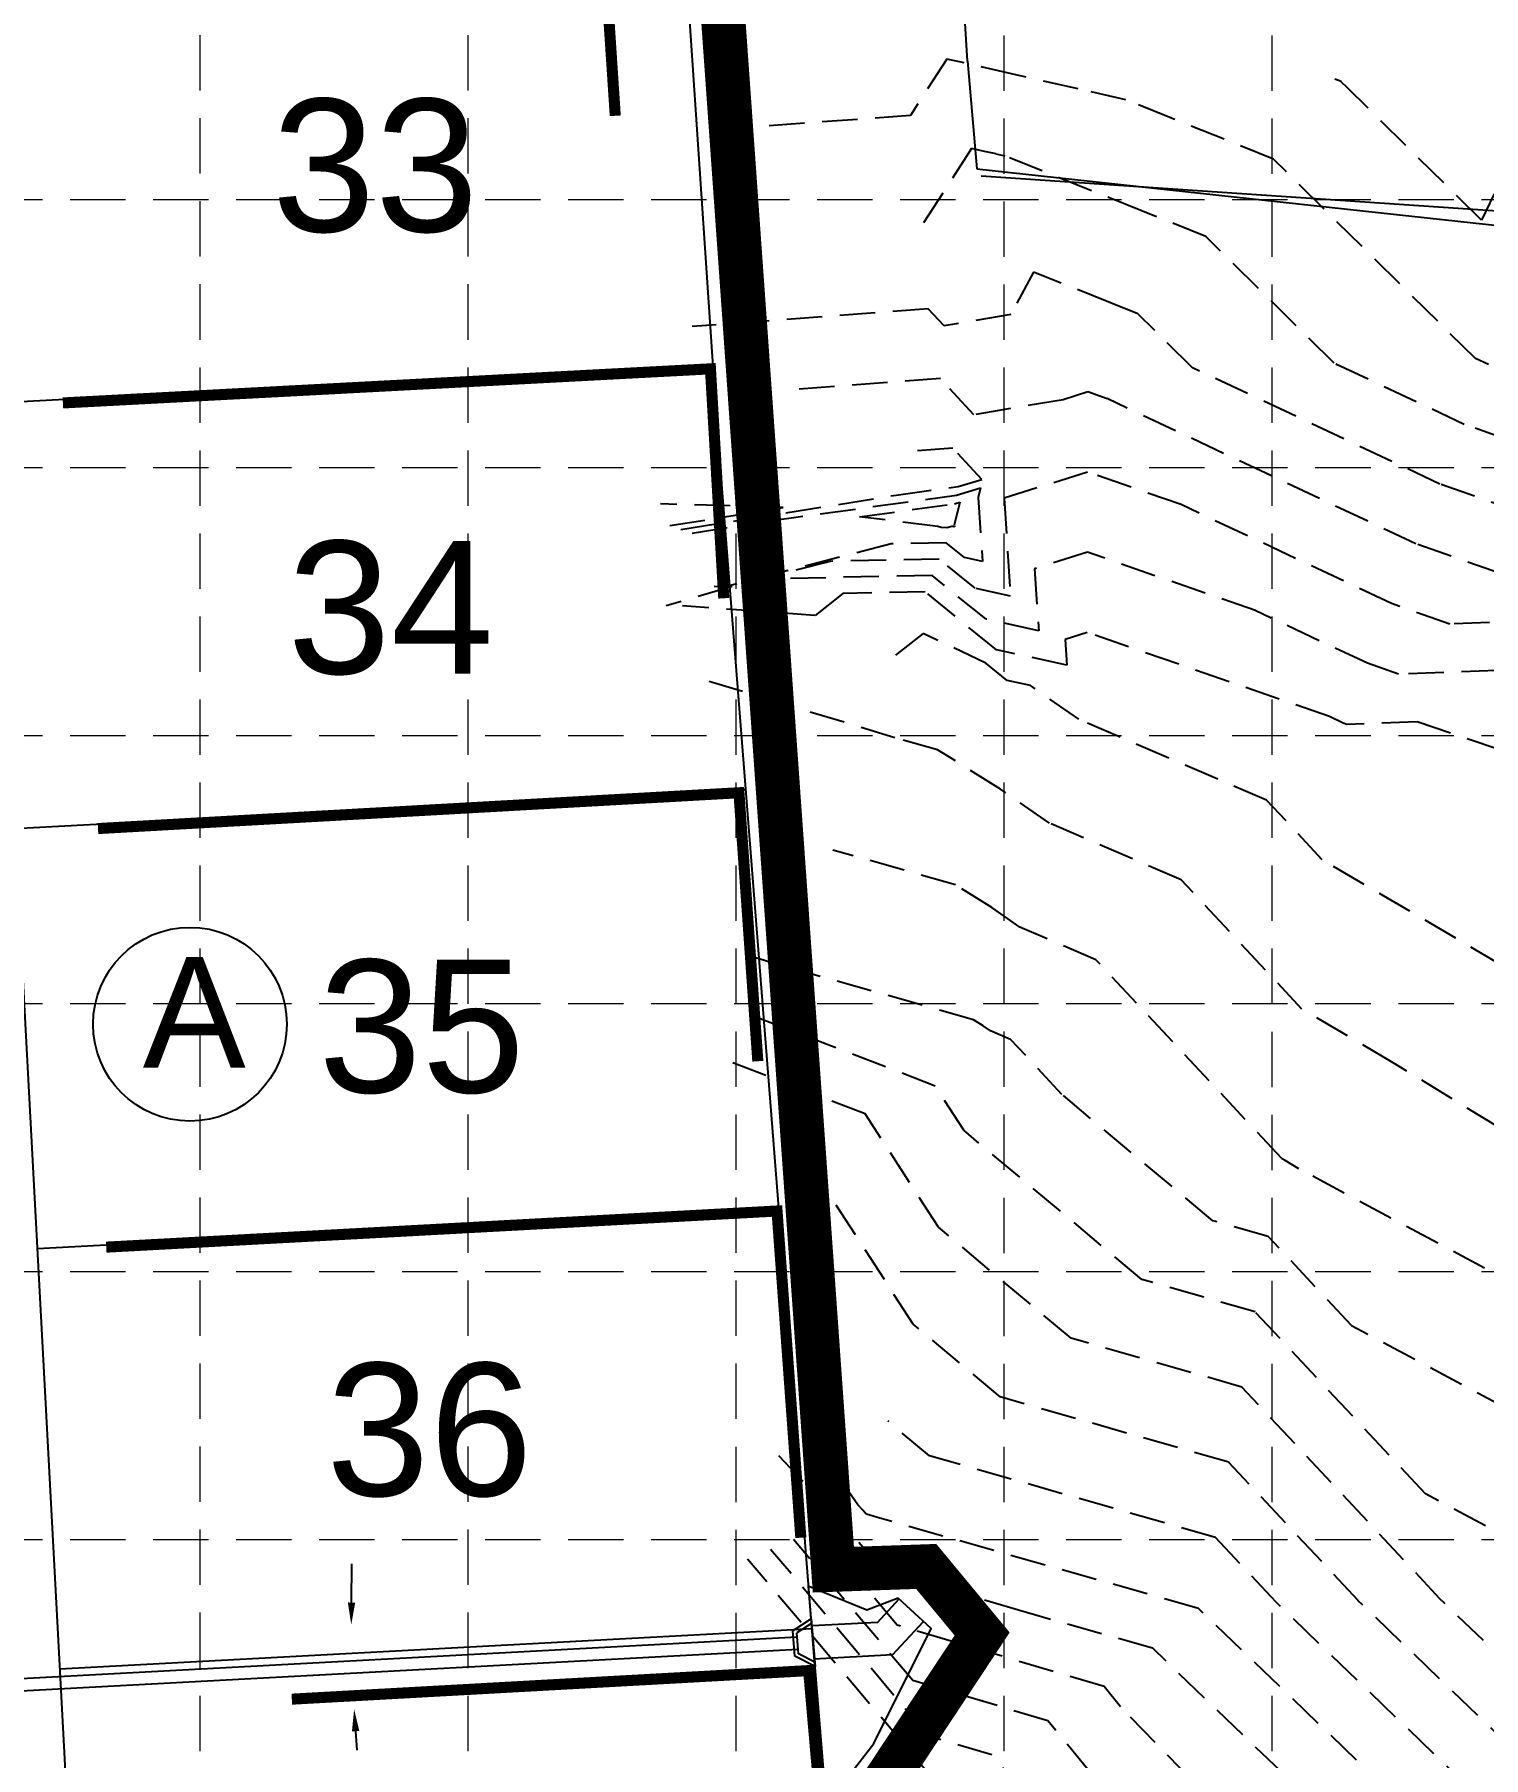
# Model space of a CAD drawing. Header units: feet. Extents: x 4586 to 6528, y 2127 to 5231.
# Drawn here: x 5575.1 to 5836.9, y 3930.5 to 4241.8 of the extents above; entities that cross this region are included whole.
import ezdxf
from ezdxf.enums import TextEntityAlignment as Align

# ---------------------------------------------------------------- set-up
doc = ezdxf.new("R2010")
doc.units = ezdxf.units.FT
doc.header["$LTSCALE"] = 80
doc.header["$MEASUREMENT"] = 0
for name, pattern in [('HIDDEN', [0.375, 0.25, -0.125]), ('PHANTOM2', [1.25, 0.625, -0.125, 0.125, -0.125, 0.125, -0.125]), ('TIGHT', [0.12, 0.08, -0.04])]:
    doc.linetypes.add(name, pattern=pattern)
for name, color, linetype in [('BLOCK', 8, 'CONTINUOUS'), ('CONT-MJR', 9, 'TIGHT'), ('CONT-MNR', 8, 'TIGHT'), ('FENCE-LINE', 8, 'CONTINUOUS'), ('GRID', 254, 'HIDDEN'), ('LIMITS OF DISTURBANCE', 1, 'HIDDEN'), ('LOTNUMS', 8, 'CONTINUOUS'), ('LOTS', 8, 'CONTINUOUS'), ('P-RW', 161, 'TIGHT'), ('PROPERTY', 7, 'PHANTOM2'), ('ROW', 60, 'CONTINUOUS'), ('STORM', 5, 'CONTINUOUS'), ('treatmentplant', 4, 'CONTINUOUS')]:
    doc.layers.add(name, color=color, linetype=linetype)
doc.styles.get("Standard").update_dxf_attribs({"font": 'ARIAL.TTF', "height": 6.4})

msp = doc.modelspace()

# ---------------------------------------------------------------- linework, layer by layer
at = {"layer": 'BLOCK', "color": 7}
msp.add_circle((5603.17, 4062.96), 17.5, dxfattribs=at)
at = {"layer": 'CONT-MJR', "color": 35}
for points, elevation in [([(5739.91, 4237.35), (5733.34, 4227.13)], 475), ([(5752.4, 4234.5), (5739.91, 4237.35)], 475), ([(5798.95, 4219.28), (5780.49, 4226.67)], 475), ([(5837.78, 4182.13), (5835.45, 4183.23)], 475), ([(5689.87, 4153.05), (5710.36, 4156.3)], 480), ([(5765.32, 4148.22), (5755.78, 4145.24)], 480), ([(5737.27, 4144.03), (5707.88, 4143.43)], 480), ([(5821.53, 4126.19), (5815.92, 4128.17)], 480), ([(5848.92, 4127.2), (5821.53, 4126.19)], 480), ([(5708.12, 4074.13), (5704.26, 4075.3)], 485), ([(5746.48, 4062.69), (5744.74, 4063.77)], 485), ([(5841.4, 3993.33), (5813.07, 4008.49)], 485), ([(5723.82, 3976.15), (5713.95, 3990.38)], 490), ([(5725.38, 3974.42), (5724.76, 3975.17)], 490), ([(5785.39, 3957.4), (5727.42, 3973.82)], 490)]:
    msp.add_lwpolyline(points, dxfattribs=dict(at, elevation=elevation))
at = {"layer": 'CONT-MJR', "color": 35, "extrusion": (-0.222303, -0.974978, 0), "elevation": -5407.32}
for points in [[(4678.65, 475), (4667.12, 475)], [(4687.49, 475), (4678.65, 475)]]:
    msp.add_lwpolyline(points, dxfattribs=at)
at = {"layer": 'CONT-MJR', "color": 35, "extrusion": (0.371903, 0.928272, 0), "elevation": 6073.28}
msp.add_lwpolyline([(-3793.96, 475), (-3785.08, 475)], dxfattribs=at)
at = {"layer": 'CONT-MJR', "color": 35, "extrusion": (0.072051, -0.997401, 0), "elevation": -3803.05}
msp.add_lwpolyline([(6023.01, 475), (5986.32, 475)], dxfattribs=at)
at = {"layer": 'CONT-MJR', "color": 35, "extrusion": (-0.702737, -0.71145, 0), "elevation": -7076.94}
msp.add_lwpolyline([(1211.93, 475), (1160.62, 475)], dxfattribs=at)
at = {"layer": 'CONT-MJR', "color": 35, "extrusion": (-0.029474, -0.999566, 0), "elevation": -4322.81}
msp.add_lwpolyline([(5585.37, 480), (5563.19, 480)], dxfattribs=at)
at = {"layer": 'CONT-MJR', "color": 35, "extrusion": (-0.327886, -0.944717, 0), "elevation": -5809.27}
msp.add_lwpolyline([(4118.58, 480), (4086.45, 480)], dxfattribs=at)
at = {"layer": 'CONT-MJR', "color": 35, "extrusion": (0.629467, 0.777027, 0), "elevation": 6831.45}
msp.add_lwpolyline([(-1861.97, 480), (-1849.48, 480)], dxfattribs=at)
at = {"layer": 'CONT-MJR', "color": 35, "extrusion": (0.997766, 0.066809, 0), "elevation": 6019.86}
msp.add_lwpolyline([(3751.44, 480), (3740.23, 480)], dxfattribs=at)
at = {"layer": 'CONT-MJR', "color": 35, "extrusion": (0.25007, -0.968228, 0), "elevation": -2584.41}
msp.add_lwpolyline([(6562.68, 480), (6559.26, 480)], dxfattribs=at)
at = {"layer": 'CONT-MJR', "color": 35, "extrusion": (-0.425585, -0.904918, 0), "elevation": -6210.82}
msp.add_lwpolyline([(3506.04, 480), (3483.66, 480)], dxfattribs=at)
at = {"layer": 'CONT-MJR', "color": 35, "extrusion": (-0.216332, -0.97632, 0), "elevation": -5281.48}
msp.add_lwpolyline([(4725.88, 480), (4716.1, 480)], dxfattribs=at)
at = {"layer": 'CONT-MJR', "color": 35, "extrusion": (-0.272081, -0.962274, 0), "elevation": -5473.5}
msp.add_lwpolyline([(4422.34, 485), (4384.29, 485)], dxfattribs=at)
at = {"layer": 'CONT-MJR', "color": 35, "extrusion": (-0.571886, -0.820333, 0), "elevation": -6619.09}
msp.add_lwpolyline([(2392.27, 485), (2390.63, 485)], dxfattribs=at)
at = {"layer": 'CONT-MJR', "color": 35, "extrusion": (-0.395263, -0.918568, 0), "elevation": -6002.9}
msp.add_lwpolyline([(3678.26, 485), (3674.31, 485)], dxfattribs=at)
at = {"layer": 'CONT-MJR', "color": 35, "extrusion": (0.730392, 0.683028, 0), "elevation": 6974.04}
msp.add_lwpolyline([(-976.46, 485), (-962.88, 485)], dxfattribs=at)
at = {"layer": 'CONT-MJR', "color": 35, "extrusion": (0.641856, 0.766825, 0), "elevation": 6803.41}
msp.add_lwpolyline([(-1853.32, 485), (-1817.79, 485)], dxfattribs=at)
at = {"layer": 'CONT-MJR', "color": 35, "extrusion": (-0.274594, -0.96156, 0), "elevation": -5461.99}
msp.add_lwpolyline([(4469.99, 485), (4459.58, 485)], dxfattribs=at)
at = {"layer": 'CONT-MJR', "color": 35, "extrusion": (0.730154, 0.683283, 0), "elevation": 6983.37}
msp.add_lwpolyline([(-1045.15, 485), (-1023.08, 485)], dxfattribs=at)
at = {"layer": 'CONT-MJR', "color": 35, "extrusion": (0.724023, 0.689775, 0), "elevation": 6886.83}
msp.add_lwpolyline([(-1070.68, 490), (-1069.33, 490)], dxfattribs=at)
at = {"layer": 'CONT-MJR', "color": 35, "extrusion": (-0.285028, -0.958519, 0), "elevation": -5441.46}
msp.add_lwpolyline([(4357.19, 490), (4355.07, 490)], dxfattribs=at)
at = {"layer": 'CONT-MJR', "color": 35, "extrusion": (0.763978, 0.645242, 0), "elevation": 6916.89}
msp.add_lwpolyline([(-703.63, 495), (-650.23, 495)], dxfattribs=at)
at = {"layer": 'CONT-MJR', "color": 35, "extrusion": (0.692097, 0.721804, 0), "elevation": 6860.52}
msp.add_lwpolyline([(-1505.42, 490), (-1437.01, 490)], dxfattribs=at)
at = {"layer": 'CONT-MNR', "color": 35, "extrusion": (-0.371903, -0.928272, 0)}
for points, elevation in [([(3820, 474), (3818.76, 474)], -6090.82), ([(3796.14, 477), (3781.2, 477)], -6038.21)]:
    msp.add_lwpolyline(points, dxfattribs=dict(at, elevation=elevation))
at = {"layer": 'CONT-MNR', "color": 35, "extrusion": (-0.702737, -0.71145, 0), "elevation": -7095.49}
msp.add_lwpolyline([(1161.11, 474), (1159.51, 474)], dxfattribs=at)
at = {"layer": 'CONT-MNR', "color": 35}
for points, elevation in [([(5836.55, 4208.22), (5812.34, 4232.13)], 474), ([(5842.9, 4221.7), (5836.55, 4208.22)], 474), ([(5744.39, 4221.2), (5734.44, 4205.71)], 476), ([(5746.73, 4220.67), (5744.39, 4221.2)], 476), ([(5748.83, 4220.19), (5746.73, 4220.67)], 476), ([(5774.99, 4209.99), (5750.44, 4219.82)], 476), ([(5786.71, 4205.29), (5774.99, 4209.99)], 476), ([(5809.89, 4182.4), (5786.71, 4205.29)], 476), ([(5755.61, 4198.86), (5751.48, 4191.16)], 477), ([(5751.48, 4191.16), (5739.42, 4189.13)], 477), ([(5774.46, 4191.31), (5769.48, 4193.31)], 477), ([(5784.32, 4181.57), (5774.46, 4191.31)], 477), ([(5768.89, 4175.98), (5765.39, 4177.2)], 478), ([(5730.76, 4158.55), (5741.97, 4160.09)], 479), ([(5741.97, 4160.09), (5746.24, 4161.38)], 479), ([(5844.31, 4155.17), (5829.03, 4160.55)], 477), ([(5742.25, 4157.27), (5741.28, 4153.14)], 477), ([(5741.33, 4156.98), (5742.25, 4157.27)], 477), ([(5745.6, 4158.14), (5746.38, 4146.56)], 478), ([(5739.83, 4149.95), (5729.84, 4149.74)], 478), ([(5743.13, 4147.27), (5739.83, 4149.95)], 478), ([(5741.21, 4152.83), (5741.12, 4152.9)], 477), ([(5745.05, 4141.72), (5738.55, 4146.99)], 479), ([(5746.38, 4146.56), (5743.13, 4147.27)], 478), ([(5840.12, 4144.31), (5824.66, 4149.75)], 478), ([(5701.17, 4142.02), (5689.23, 4138.56)], 479), ([(5721.16, 4140.77), (5716.06, 4136.79)], 481), ([(5735.99, 4141.08), (5721.16, 4140.77)], 481), ([(5748.9, 4130.62), (5735.99, 4141.08)], 481), ([(5716.06, 4136.79), (5692.19, 4138.56)], 481), ([(5765.28, 4133.74), (5761.29, 4132.49)], 481), ([(5761.29, 4132.49), (5761.6, 4127.81)], 481), ([(5809.06, 4118.54), (5765.28, 4133.74)], 481), ([(5750.82, 4125.07), (5746.96, 4128.2)], 482), ([(5761.6, 4127.81), (5748.9, 4130.62)], 481), ([(5730.56, 4114.72), (5697.01, 4124.89)], 483), ([(5811.54, 4117.37), (5809.06, 4118.54)], 481), ([(5812.23, 4117.13), (5811.54, 4117.37)], 481), ([(5741.48, 4088.16), (5719.34, 4094.43)], 484), ([(5766.87, 4074.61), (5753.14, 4080.52)], 484), ([(5820.6, 4055.99), (5804.1, 4065.7)], 483), ([(5742.99, 4043.79), (5737.81, 4051.79)], 486), ([(5733.86, 4008.77), (5712.49, 4041.76)], 488), ([(5845.57, 4014.34), (5803.55, 4036.83)], 484), ([(5762.38, 4006.22), (5738.42, 4026.28)], 487), ([(5793.23, 3997.41), (5762.38, 4006.22)], 487), ([(5829.03, 3959.16), (5793.23, 3997.41)], 487), ([(5720.59, 3973.39), (5709.28, 3985.26)], 491), ([(5730.97, 3954.39), (5716.42, 3971.62)], 492), ([(5799.41, 3958.54), (5788.47, 3970.23)], 489), ([(5752.86, 3957.07), (5728.18, 3964.41)], 491), ([(5836.9, 3951.6), (5829.03, 3959.16)], 487), ([(5768.34, 3943.28), (5730.97, 3954.39)], 492), ([(5771.81, 3920.53), (5758.2, 3937.11)], 493), ([(5748.06, 3930.94), (5736.56, 3934.36)], 494)]:
    msp.add_lwpolyline(points, dxfattribs=dict(at, elevation=elevation))
at = {"layer": 'CONT-MNR', "color": 35, "extrusion": (-0.222303, -0.974978, 0), "elevation": -5392.57}
msp.add_lwpolyline([(4668.48, 476), (4666.82, 476)], dxfattribs=at)
at = {"layer": 'CONT-MNR', "color": 35, "extrusion": (0.075051, -0.99718, 0)}
for points, elevation in [([(6035.01, 477), (5992.23, 477)], -3749.87), ([(6036.3, 478), (6010.7, 478)], -3737.13), ([(6037.58, 479), (6029.16, 479)], -3724.4)]:
    msp.add_lwpolyline(points, dxfattribs=dict(at, elevation=elevation))
at = {"layer": 'CONT-MNR', "color": 35, "extrusion": (0.734877, 0.6782, 0)}
for points, elevation in [([(-813.98, 477), (-809.77, 477)], 7058.84), ([(-829.44, 478), (-820.54, 478)], 7051.93), ([(-839, 479), (-831.32, 479)], 7045.03)]:
    msp.add_lwpolyline(points, dxfattribs=dict(at, elevation=elevation))
at = {"layer": 'CONT-MNR', "color": 35, "extrusion": (-0.425585, -0.904918, 0)}
for points, elevation in [([(3504.13, 477), (3454.72, 477)], -6245.71), ([(3503.5, 476), (3477.5, 476)], -6257.33), ([(3505.41, 479), (3463.4, 479)], -6222.45)]:
    msp.add_lwpolyline(points, dxfattribs=dict(at, elevation=elevation))
at = {"layer": 'CONT-MNR', "color": 35, "extrusion": (0.166208, -0.986091, 0), "elevation": -3160.2}
msp.add_lwpolyline([(6374.84, 478), (6358.52, 478)], dxfattribs=at)
at = {"layer": 'CONT-MNR', "color": 35, "extrusion": (0.298192, -0.954506, 0), "elevation": -2267.96}
msp.add_lwpolyline([(6748.71, 478), (6744.02, 478)], dxfattribs=at)
at = {"layer": 'CONT-MNR', "color": 35, "extrusion": (0.425585, 0.904918, 0), "elevation": 6234.08}
msp.add_lwpolyline([(-3504.77, 478), (-3443.13, 478)], dxfattribs=at)
at = {"layer": 'CONT-MNR', "color": 35, "extrusion": (-0.331948, -0.943298, 0)}
for points, elevation in [([(4126.49, 476), (4117.97, 476)], -5871.2), ([(4127.52, 479), (4116.35, 479)], -5836.3)]:
    msp.add_lwpolyline(points, dxfattribs=dict(at, elevation=elevation))
at = {"layer": 'CONT-MNR', "color": 35, "extrusion": (-0.298192, 0.954506, 0), "elevation": 2254.15}
msp.add_lwpolyline([(-6744.35, 479), (-6728.55, 479)], dxfattribs=at)
at = {"layer": 'CONT-MNR', "color": 35, "extrusion": (-0.327886, -0.944717, 0), "elevation": -5822.96}
msp.add_lwpolyline([(4099.65, 479), (4081.74, 479)], dxfattribs=at)
at = {"layer": 'CONT-MNR', "color": 35, "extrusion": (0.289894, -0.957059, 0), "elevation": -2315.5}
msp.add_lwpolyline([(6700.63, 478), (6705.18, 478)], dxfattribs=at)
at = {"layer": 'CONT-MNR', "color": 35, "extrusion": (0.973522, -0.228595, 0), "elevation": 4642.94}
msp.add_lwpolyline([(5363.22, 478), (5361.46, 478)], dxfattribs=at)
at = {"layer": 'CONT-MNR', "color": 35, "extrusion": (0.156993, -0.9876, 0)}
for points, elevation in [([(6273.21, 479), (6312.56, 479)], -3207.29), ([(6275.11, 478), (6288.91, 478)], -3206.31)]:
    msp.add_lwpolyline(points, dxfattribs=dict(at, elevation=elevation))
at = {"layer": 'CONT-MNR', "color": 35, "extrusion": (0.135768, -0.990741, 0)}
for points, elevation in [([(6218.67, 478), (6253.08, 478)], -3340.5), ([(6235.21, 477), (6252.55, 477)], -3339.01)]:
    msp.add_lwpolyline(points, dxfattribs=dict(at, elevation=elevation))
at = {"layer": 'CONT-MNR', "color": 35, "extrusion": (0.997766, 0.066809, 0)}
for points, elevation in [([(3764.54, 479), (3746.81, 479)], 6015.21), ([(3760.29, 477), (3759.96, 477)], 6005.92)]:
    msp.add_lwpolyline(points, dxfattribs=dict(at, elevation=elevation))
at = {"layer": 'CONT-MNR', "color": 35, "extrusion": (-0.121765, -0.992559, 0), "elevation": -4820.72}
msp.add_lwpolyline([(5189.95, 477), (5175.67, 477)], dxfattribs=at)
at = {"layer": 'CONT-MNR', "color": 35, "extrusion": (-0.318317, -0.947984, 0), "elevation": -5763.48}
msp.add_lwpolyline([(4118.51, 477), (4117.91, 477)], dxfattribs=at)
at = {"layer": 'CONT-MNR', "color": 35, "extrusion": (-0.024354, -0.999703, 0)}
for points, elevation in [([(5637.12, 477), (5636.07, 477)], -4291.23), ([(5597.38, 478), (5595.34, 478)], -4279.6)]:
    msp.add_lwpolyline(points, dxfattribs=dict(at, elevation=elevation))
at = {"layer": 'CONT-MNR', "color": 35, "extrusion": (0.25007, -0.968228, 0)}
for points, elevation in [([(6596.94, 477), (6596.04, 477)], -2585.34), ([(6585.52, 478), (6554.63, 478)], -2585.03), ([(6574.1, 479), (6555.83, 479)], -2584.72)]:
    msp.add_lwpolyline(points, dxfattribs=dict(at, elevation=elevation))
at = {"layer": 'CONT-MNR', "color": 35, "extrusion": (0.020457, -0.999791, 0)}
for points, elevation in [([(5824.87, 477), (5824.58, 477)], -4034.59), ([(5822.19, 479), (5802.5, 479)], -4028.73)]:
    msp.add_lwpolyline(points, dxfattribs=dict(at, elevation=elevation))
at = {"layer": 'CONT-MNR', "color": 35, "extrusion": (-0.216332, -0.97632, 0), "elevation": -5296.49}
msp.add_lwpolyline([(4706.97, 477), (4706.87, 477)], dxfattribs=at)
at = {"layer": 'CONT-MNR', "color": 35, "extrusion": (0.216332, 0.97632, 0)}
for points, elevation in [([(-4719.58, 479), (-4713.02, 479)], 5286.49), ([(-4726.58, 482), (-4722.25, 482)], 5271.47)]:
    msp.add_lwpolyline(points, dxfattribs=dict(at, elevation=elevation))
at = {"layer": 'CONT-MNR', "color": 35, "extrusion": (0.03682, -0.999322, 0)}
for points, elevation in [([(5995.92, 479), (5979.13, 479)], -3917.76), ([(5972.58, 481), (5959.88, 481)], -3900.34)]:
    msp.add_lwpolyline(points, dxfattribs=dict(at, elevation=elevation))
at = {"layer": 'CONT-MNR', "color": 35, "extrusion": (0.616127, -0.787647, 0), "elevation": 278.12}
msp.add_lwpolyline([(7064.49, 482), (7057.24, 482)], dxfattribs=at)
at = {"layer": 'CONT-MNR', "color": 35, "extrusion": (0.429624, 0.903008, 0), "elevation": 6196.82}
msp.add_lwpolyline([(-3415.98, 482), (-3403.49, 482)], dxfattribs=at)
at = {"layer": 'CONT-MNR', "color": 35, "extrusion": (0.571886, 0.820333, 0)}
for points, elevation in [([(-2373.15, 482), (-2362.52, 482)], 6674.39), ([(-2379.53, 483), (-2368.77, 483)], 6655.96)]:
    msp.add_lwpolyline(points, dxfattribs=dict(at, elevation=elevation))
at = {"layer": 'CONT-MNR', "color": 35, "extrusion": (0.395263, 0.918568, 0), "elevation": 6060.92}
msp.add_lwpolyline([(-3703.62, 482), (-3666.7, 482)], dxfattribs=at)
at = {"layer": 'CONT-MNR', "color": 35, "extrusion": (-0.323381, -0.946269, 0), "elevation": -5780.03}
msp.add_lwpolyline([(4205.94, 481), (4180.39, 481)], dxfattribs=at)
at = {"layer": 'CONT-MNR', "color": 35, "extrusion": (-0.272081, -0.962274, 0), "elevation": -5518.67}
msp.add_lwpolyline([(4402.8, 483), (4394.83, 483)], dxfattribs=at)
at = {"layer": 'CONT-MNR', "color": 35, "extrusion": (-0.529552, -0.848277, 0)}
for points, elevation in [([(2703.24, 483), (2689.8, 483)], -6527.28), ([(2713.22, 484), (2705.47, 484)], -6508.31)]:
    msp.add_lwpolyline(points, dxfattribs=dict(at, elevation=elevation))
at = {"layer": 'CONT-MNR', "color": 35, "extrusion": (0.730392, 0.683028, 0)}
for points, elevation in [([(-977.62, 482), (-962.84, 482)], 7037.36), ([(-994.8, 483), (-962.86, 483)], 7016.25), ([(-1011.99, 484), (-962.87, 484)], 6995.15)]:
    msp.add_lwpolyline(points, dxfattribs=dict(at, elevation=elevation))
at = {"layer": 'CONT-MNR', "color": 35, "extrusion": (-0.395263, -0.918568, 0), "elevation": -6041.58}
msp.add_lwpolyline([(3695.16, 483), (3669.23, 483)], dxfattribs=at)
at = {"layer": 'CONT-MNR', "color": 35, "extrusion": (0.507033, 0.861927, 0), "elevation": 6472.31}
msp.add_lwpolyline([(-2968.32, 482), (-2930.76, 482)], dxfattribs=at)
at = {"layer": 'CONT-MNR', "color": 35, "extrusion": (-0.571886, -0.820333, 0), "elevation": -6637.52}
msp.add_lwpolyline([(2385.9, 484), (2379.7, 484)], dxfattribs=at)
at = {"layer": 'CONT-MNR', "color": 35, "extrusion": (-0.35917, -0.933272, 0), "elevation": -5842.27}
msp.add_lwpolyline([(3899.66, 486), (3862.53, 486)], dxfattribs=at)
at = {"layer": 'CONT-MNR', "color": 35, "extrusion": (0.35917, 0.933272, 0), "elevation": 5833.04}
msp.add_lwpolyline([(-3889.64, 487), (-3861.27, 487)], dxfattribs=at)
at = {"layer": 'CONT-MNR', "color": 35, "extrusion": (-0.522484, -0.852649, 0)}
for points, elevation in [([(2875.41, 483), (2843.74, 483)], -6499.51), ([(2839.22, 484), (2836.29, 484)], -6474.26)]:
    msp.add_lwpolyline(points, dxfattribs=dict(at, elevation=elevation))
at = {"layer": 'CONT-MNR', "color": 35, "extrusion": (0.839283, 0.543695, 0), "elevation": 7005.23}
msp.add_lwpolyline([(259.24, 487), (283.66, 487)], dxfattribs=at)
at = {"layer": 'CONT-MNR', "color": 35, "extrusion": (-0.641856, -0.766825, 0)}
for points, elevation in [([(1850.32, 486), (1808.34, 486)], -6787.05), ([(1844.32, 488), (1823.81, 488)], -6754.34), ([(1841.32, 489), (1831.55, 489)], -6737.98)]:
    msp.add_lwpolyline(points, dxfattribs=dict(at, elevation=elevation))
at = {"layer": 'CONT-MNR', "color": 35, "extrusion": (-0.507033, -0.861927, 0), "elevation": -6422.09}
msp.add_lwpolyline([(2952.51, 484), (2951.77, 484)], dxfattribs=at)
at = {"layer": 'CONT-MNR', "color": 35, "extrusion": (-0.274594, -0.96156, 0), "elevation": -5448.27}
msp.add_lwpolyline([(4471.43, 486), (4450.19, 486)], dxfattribs=at)
at = {"layer": 'CONT-MNR', "color": 35, "extrusion": (0.730154, 0.683283, 0)}
for points, elevation in [([(-1076.44, 486), (-1031.38, 486)], 6972.34), ([(-1082.19, 488), (-1047.98, 488)], 6950.29)]:
    msp.add_lwpolyline(points, dxfattribs=dict(at, elevation=elevation))
at = {"layer": 'CONT-MNR', "color": 35, "extrusion": (0.274594, 0.96156, 0)}
for points, elevation in [([(-4474.32, 488), (-4431.4, 488)], 5420.82), ([(-4475.76, 489), (-4422.01, 489)], 5407.09)]:
    msp.add_lwpolyline(points, dxfattribs=dict(at, elevation=elevation))
at = {"layer": 'CONT-MNR', "color": 35, "extrusion": (-0.471825, -0.881692, 0), "elevation": -6256.51}
msp.add_lwpolyline([(3272.42, 486), (3260.12, 486)], dxfattribs=at)
at = {"layer": 'CONT-MNR', "color": 35, "extrusion": (0.763978, 0.645242, 0)}
for points, elevation in [([(-667.34, 491), (-655.58, 491)], 6934.21), ([(-686.25, 493), (-652.9, 493)], 6925.55), ([(-695.7, 494), (-651.57, 494)], 6921.22)]:
    msp.add_lwpolyline(points, dxfattribs=dict(at, elevation=elevation))
at = {"layer": 'CONT-MNR', "color": 35, "extrusion": (-0.272532, -0.962147, 0), "elevation": -5375.12}
msp.add_lwpolyline([(4481.88, 491), (4456.67, 491)], dxfattribs=at)
at = {"layer": 'CONT-MNR', "color": 35, "extrusion": (-0.69265, -0.721274, 0)}
for points, elevation in [([(1509.44, 489), (1441.08, 489)], -6872.15), ([(1491.19, 488), (1451.55, 488)], -6882.63)]:
    msp.add_lwpolyline(points, dxfattribs=dict(at, elevation=elevation))
at = {"layer": 'CONT-MNR', "color": 35, "extrusion": (-0.692097, -0.721804, 0), "elevation": -6849.6}
msp.add_lwpolyline([(1477.81, 491), (1436.03, 491)], dxfattribs=at)
at = {"layer": 'CONT-MNR', "color": 35, "extrusion": (-0.285028, -0.958519, 0), "elevation": -5415.04}
msp.add_lwpolyline([(4397.16, 493), (4371.66, 493)], dxfattribs=at)
at = {"layer": 'CONT-MNR', "color": 35, "extrusion": (0.772912, 0.634513, 0)}
for points, elevation in [([(-616.97, 492), (-612.28, 492)], 6960.48), ([(-647.17, 494), (-608.95, 494)], 6936.98)]:
    msp.add_lwpolyline(points, dxfattribs=dict(at, elevation=elevation))
at = {"layer": 'CONT-MNR', "color": 35, "extrusion": (0.716931, 0.697144, 0), "elevation": 6884.14}
msp.add_lwpolyline([(-1284.78, 492), (-1198.98, 492)], dxfattribs=at)
at = {"layer": 'FENCE-LINE', "color": 7}
for p, q in [((5743.68, 4236.97), (5745.38, 4217.48)), ((5745.38, 4217.48), (5844.8, 4206.71)), ((5745.38, 4217.48), (5844.8, 4206.71))]:
    msp.add_line(p, q, dxfattribs=at)
at = {"layer": 'GRID', "color": 252, "linetype": 'HIDDEN', "lineweight": 0, "ltscale": 0.5}
for p, q in [((5605.02, 2371.64), (5605.02, 5180.48)), ((5653.45, 2371.64), (5653.45, 5180.48)), ((5701.87, 2371.63), (5701.87, 5180.48)), ((5750.3, 2371.62), (5750.3, 5180.48)), ((5798.73, 2371.61), (5798.73, 5180.48)), ((4636.51, 4211.97), (6476.69, 4211.97)), ((4636.51, 4163.54), (6476.69, 4163.54)), ((4636.51, 4115.11), (6476.69, 4115.11)), ((4636.51, 4066.69), (6476.69, 4066.69)), ((4636.51, 4018.26), (6476.69, 4018.26)), ((4636.51, 3969.84), (6476.69, 3969.84))]:
    msp.add_line(p, q, dxfattribs=at)
at = {"layer": 'LIMITS OF DISTURBANCE', "ltscale": 2, "const_width": 8}
msp.add_lwpolyline([(5668.65, 4679.17), (5719.43, 3964.41), (5736.2, 3964.99), (5746.31, 3952.79), (5722.48, 3916.77), (5723.43, 3906.1), (5756.47, 3814.97), (5969.96, 3913.13), (6049.22, 3928.83), (6125.11, 3943.52), (6213.57, 3855.12), (6249.44, 3789.1), (6322.34, 3585.42), (6301.85, 3561.85, -0.173728), (5389.73, 3050.28)], format="xyb", dxfattribs=at)
at = {"layer": 'LOTS', "color": 7}
for p, q in [((5697.71, 4182.09), (5567.43, 4175.11)), ((5703.63, 4105.31), (5571.55, 4098.24)), ((5709.63, 4029.53), (5575.62, 4022.35)), ((5715.58, 3953.74), (5579.69, 3946.45))]:
    msp.add_line(p, q, dxfattribs=at)
at = {"layer": 'P-RW', "color": 41, "const_width": 2}
for points in [[(5680.02, 4227.09), (5678.46, 4250.79), (5588.74, 4246.1)], [(5699.63, 4139.92), (5697.22, 4181.37), (5580.22, 4175.21)], [(5699.63, 4139.92), (5697.22, 4181.37), (5580.22, 4175.21)], [(5705.78, 4056.27), (5702.37, 4104.78), (5586.56, 4098.31)], [(5705.78, 4056.27), (5702.37, 4104.78), (5586.56, 4098.31)], [(5713.55, 3970.18), (5709.25, 4029.21), (5588.05, 4022.68)], [(5713.55, 3970.18), (5709.25, 4029.21), (5588.05, 4022.68)], [(5717.81, 3913.56), (5714.96, 3946.17), (5621.58, 3941.01)], [(5715.58, 3939.1), (5714.96, 3946.17), (5669.73, 3943.67)]]:
    msp.add_lwpolyline(points, dxfattribs=at)
at = {"layer": 'PROPERTY', "linetype": 'Continuous'}
for p, q in [((5698.37, 4171.98), (5663.93, 4685.06)), ((5719.42, 3905.14), (5698.37, 4171.98))]:
    msp.add_line(p, q, dxfattribs=at)
at = {"layer": 'ROW', "color": 7}
msp.add_line((5582.49, 3894.17), (5548.25, 4533.17), dxfattribs=at)
at = {"layer": 'STORM', "linetype": 'HIDDEN'}
for p, q in [((5727.39, 3954.87), (5731.32, 3959.11)), ((5727.39, 3954.87), (5715.62, 3954.24)), ((5730.14, 3949.01), (5735.72, 3955.03)), ((5730.14, 3949.01), (5715.94, 3948.25))]:
    msp.add_line(p, q, dxfattribs=at)
at = {"layer": 'STORM'}
for p, q in [((5715.44, 3955.52), (5712.1, 3953.35)), ((5715.51, 3954.73), (5712.83, 3952.99)), ((5715.44, 3955.52), (5716.12, 3946.89)), ((5712.89, 3952.22), (5569.31, 3944.52)), ((5712.47, 3948.75), (5712.1, 3953.35)), ((5713.13, 3949.2), (5712.83, 3952.99)), ((5713.07, 3949.97), (5570.36, 3942.32)), ((5716.12, 3946.89), (5712.47, 3948.75)), ((5716.06, 3947.71), (5713.13, 3949.2))]:
    msp.add_line(p, q, dxfattribs=at)
for points in [[(5632.37, 3958.47), (5632.45, 3965.45)], [(5633.11, 3935.22), (5633.34, 3931.81)]]:
    msp.add_lwpolyline(points, dxfattribs=at)
msp.add_lwpolyline([(5718.1, 3921.87), (5726.77, 3932.97), (5737.07, 3953.78), (5731.15, 3959.26), (5725.48, 3957.12), (5714.87, 3961.4)], close=True, dxfattribs=at)
for points in [[(5632.32, 3954.47, 0, 1.33, 0), (5632.37, 3958.47, 1.33, 1.33, 0)], [(5632.84, 3939.21, 0, 1.33, 0), (5633.11, 3935.22, 1.33, 1.33, 0)]]:
    msp.add_lwpolyline(points, format="xyseb", dxfattribs=at)
at = {"layer": 'treatmentplant'}
msp.add_line((5743.68, 4236.97), (5728.35, 4471.9), dxfattribs=at)
at = {"layer": 'treatmentplant', "color": 7}
for p, q in [((5743.68, 4236.97), (5728.35, 4471.9)), ((5743.68, 4236.97), (5745.38, 4217.48)), ((5850.54, 4209.08), (5746.15, 4216.16))]:
    msp.add_line(p, q, dxfattribs=at)

# ---------------------------------------------------------------- texts
at = {"layer": 'BLOCK', "color": 7}
msp.add_text('A', height=20, dxfattribs=at).set_placement((5594.64, 4055.08))
at = {"layer": 'LOTNUMS', "color": 7}
for s, p in [('33', (5636.64, 4218.15)), ('34', (5639.44, 4138.28)), ('35', (5645.04, 4062.61)), ('36', (5646.44, 3989.74))]:
    msp.add_text(s, height=24, dxfattribs=at).set_placement(p, align=Align.MIDDLE_CENTER)

doc.saveas('drawing.dxf')
